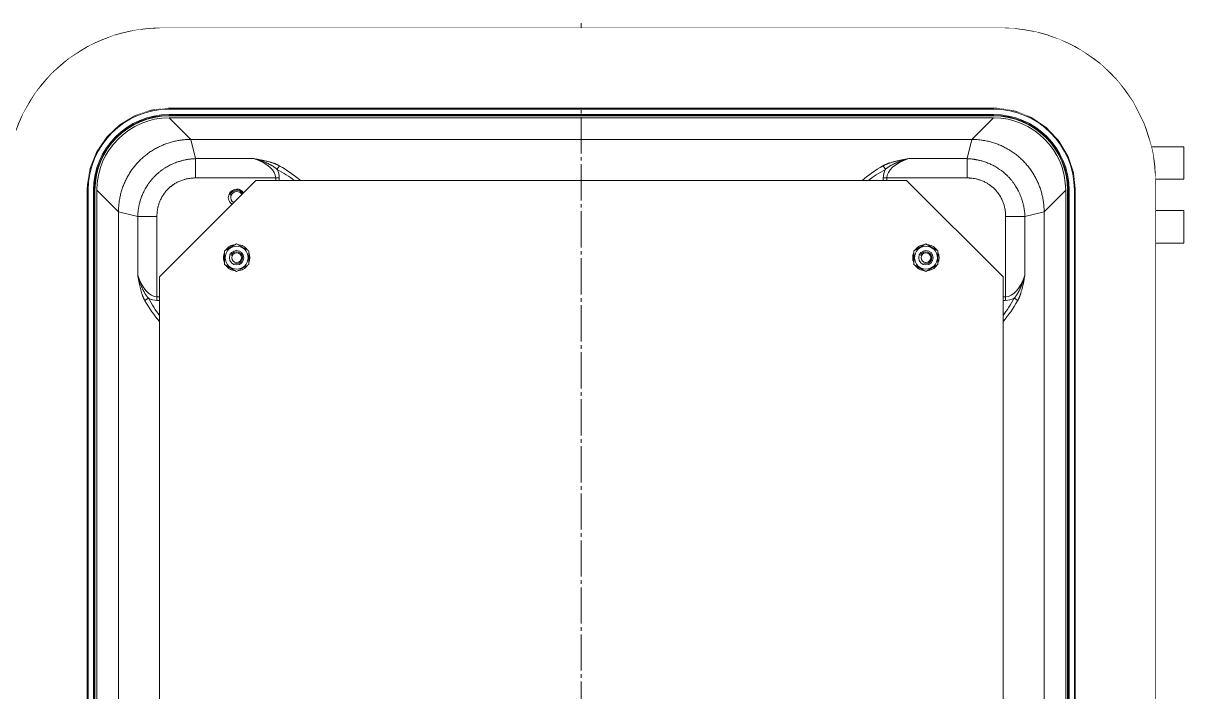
# Model space of a CAD drawing. Header units: millimetres. Extents: x -1133 to 1382, y -1174 to 1187.
# Drawn here: x 900.9 to 1382.4, y 909.4 to 1186.7 of the extents above; entities that cross this region are included whole.
import ezdxf

# ---------------------------------------------------------------- set-up
doc = ezdxf.new("R2010")
doc.units = ezdxf.units.MM
doc.linetypes.add('K5LT_AXLED', pattern=[19.5, 15, -1.5, 1.5, -1.5])
doc.linetypes.add('K5LT_THIN', pattern=[0])

# ---------------------------------------------------------------- blocks, each defined once
blk = doc.blocks.new('WIPEOUTCOLORING2')
blk.add_wipeout([(897.13, 1139.95), (895.9, 1135.45), (900.92, 1149.32)])
blk.add_wipeout([(900.92, 1149.32), (895.9, 1135.45), (906.14, 1157.98)])
blk.add_wipeout([(895.9, 1135.45), (894.35, 1125.45), (906.14, 1157.98)])
blk.add_wipeout([(906.14, 1157.98), (894.35, 1125.45), (912.66, 1165.71)])
blk.add_wipeout([(894.35, 1125.45), (894.19, 1121.95), (912.66, 1165.71)])
blk.add_wipeout([(912.66, 1165.71), (894.19, 1121.95), (920.32, 1172.31)])
blk.add_wipeout([(894.19, 1121.95), (894.18, 1120.72), (920.32, 1172.31)])
blk.add_wipeout([(920.32, 1172.31), (894.18, 1120.72), (928.92, 1177.63)])
blk.add_wipeout([(894.18, 1120.72), (894.18, 1108.95), (928.92, 1177.63)])
blk.add_wipeout([(928.92, 1177.63), (894.18, 1108.95), (938.25, 1181.52)])
blk.add_wipeout([(894.18, 1108.95), (894.18, 1101.45), (938.25, 1181.52)])
blk.add_wipeout([(938.25, 1181.52), (894.18, 1101.45), (948.08, 1183.9)])
blk.add_wipeout([(894.18, 1101.45), (893.4, 1099.44), (948.08, 1183.9)])
blk.add_wipeout([(948.08, 1183.9), (893.4, 1099.44), (958.16, 1184.7)])
blk.add_wipeout([(893.4, 1099.44), (876.43, 1073.45), (958.16, 1184.7)])
blk.add_wipeout([(876.43, 1073.45), (882.43, 1073.45), (958.16, 1184.7)])
blk.add_wipeout([(954.08, 1150.85), (958.16, 1184.7), (947.08, 1148.49)])
blk.add_wipeout([(958.16, 1184.7), (954.08, 1150.85), (1132.43, 1184.7)])
blk.add_wipeout([(954.08, 1150.85), (961.43, 1151.65), (1132.43, 1184.7)])
for points in [[(935.39, 1139.62), (958.16, 1184.7), (931.23, 1133.51)], [(1132.43, 1184.7), (961.43, 1151.65), (1306.7, 1184.7)]]:
    blk.add_wipeout(points)
for points in [[(958.16, 1184.7), (882.43, 1073.45), (931.23, 1133.51)], [(961.43, 1151.65), (1132.43, 1151.65), (1306.7, 1184.7)]]:
    blk.add_wipeout(points)
for points in [[(940.75, 1144.69), (958.16, 1184.7), (935.39, 1139.62)], [(1306.7, 1184.7), (1132.43, 1151.65), (1311.37, 1184.53)], [(882.43, 1073.45), (891.18, 1073.45), (931.23, 1133.51)]]:
    blk.add_wipeout(points)
for points in [[(958.16, 1184.7), (940.75, 1144.69), (947.08, 1148.49)], [(1132.43, 1151.65), (1303.43, 1151.65), (1311.37, 1184.53)], [(931.23, 1133.51), (891.18, 1073.45), (928.49, 1126.65)]]:
    blk.add_wipeout(points)
for points in [[(1311.37, 1184.53), (1303.43, 1151.65), (1321.36, 1183)], [(891.18, 1073.45), (893.19, 1072.67), (928.49, 1126.65)]]:
    blk.add_wipeout(points)
for points in [[(1303.43, 1151.65), (1305.34, 1151.59), (1321.36, 1183)], [(928.49, 1126.65), (893.19, 1072.67), (927.28, 1119.36)]]:
    blk.add_wipeout(points)
for points in [[(1321.36, 1183), (1305.34, 1151.59), (1330.99, 1179.91)], [(893.19, 1072.67), (894.16, 1070.75), (927.28, 1119.36)]]:
    blk.add_wipeout(points)
for points in [[(1305.34, 1151.59), (1312.63, 1150.39), (1330.99, 1179.91)], [(927.28, 1119.36), (894.16, 1070.75), (927.23, 1117.45)]]:
    blk.add_wipeout(points)
for points in [[(1330.99, 1179.91), (1312.63, 1150.39), (1340.01, 1175.34)], [(894.16, 1070.75), (894.18, 1070.45), (927.23, 1117.45)]]:
    blk.add_wipeout(points)
for points in [[(1312.63, 1150.39), (1319.49, 1147.64), (1340.01, 1175.34)], [(927.23, 1117.45), (894.18, 1070.45), (927.23, 846.45)]]:
    blk.add_wipeout(points)
for points in [[(1340.01, 1175.34), (1319.49, 1147.64), (1348.2, 1169.42)], [(894.18, 1070.45), (894.18, 846.45), (927.23, 846.45)]]:
    blk.add_wipeout(points)
blk.add_wipeout([(1319.49, 1147.64), (1325.6, 1143.49), (1348.2, 1169.42)])
blk.add_wipeout([(1348.2, 1169.42), (1325.6, 1143.49), (1355.35, 1162.27)])
blk.add_wipeout([(1325.6, 1143.49), (1330.67, 1138.12), (1355.35, 1162.27)])
blk.add_wipeout([(1355.35, 1162.27), (1330.67, 1138.12), (1361.29, 1154.09)])
blk.add_wipeout([(1330.67, 1138.12), (1334.47, 1131.79), (1361.29, 1154.09)])
blk.add_wipeout([(1361.29, 1154.09), (1334.47, 1131.79), (1365.86, 1145.07)])
blk.add_wipeout([(1334.47, 1131.79), (1336.83, 1124.79), (1365.86, 1145.07)])
blk.add_wipeout([(1365.86, 1145.07), (1336.83, 1124.79), (1368.96, 1135.45)])
blk.add_wipeout([(1336.83, 1124.79), (1337.63, 1117.45), (1368.96, 1135.45)])
blk.add_wipeout([(1368.96, 1135.45), (1337.63, 1117.45), (1369.67, 1132.01)])
blk.add_wipeout([(1337.63, 1117.45), (1337.63, 846.45), (1369.67, 1132.01)])
blk.add_wipeout([(1369.67, 1132.01), (1337.63, 846.45), (1370.67, 1121.95)])
blk.add_wipeout([(1337.63, 846.45), (1337.63, 575.45), (1370.67, 1121.95)])
blk.add_wipeout([(1370.67, 1121.95), (1337.63, 575.45), (1370.68, 1120.72)])
blk.add_wipeout([(1337.63, 575.45), (1337.57, 573.53), (1370.68, 1120.72)])
blk.add_wipeout([(1370.68, 1120.72), (1337.57, 573.53), (1370.68, 1108.95)])
blk.add_wipeout([(1337.57, 573.53), (1358.71, 534.91), (1370.68, 1108.95)])
blk.add_wipeout([(1358.71, 534.91), (1363.93, 543.57), (1370.68, 1108.95)])
blk.add_wipeout([(1370.68, 1108.95), (1363.93, 543.57), (1370.68, 1095.45)])
blk.add_wipeout([(1363.93, 543.57), (1367.72, 552.95), (1370.68, 1095.45)])
blk.add_wipeout([(1370.68, 1095.45), (1367.72, 552.95), (1370.68, 846.45)])
blk = doc.blocks.new('U23')
at = {"color": 7, "linetype": 'K5LT_THIN', "lineweight": 18}
for p, q in [((957.43, 1081.45), (997.43, 1121.45)), ((997.43, 1121.45), (1267.43, 1121.45)), ((1267.43, 1121.45), (1307.43, 1081.45)), ((984.43, 1092.33), (989.43, 1095.22)), ((989.43, 1095.22), (994.43, 1092.33)), ((1270.43, 1092.33), (1275.43, 1095.22)), ((1275.43, 1095.22), (1280.43, 1092.33)), ((984.43, 1086.56), (984.43, 1092.33)), ((994.43, 1092.33), (994.43, 1086.56)), ((1270.43, 1086.56), (1270.43, 1092.33)), ((1280.43, 1092.33), (1280.43, 1086.56)), ((989.43, 1083.67), (984.43, 1086.56)), ((994.43, 1086.56), (989.43, 1083.67)), ((1275.43, 1083.67), (1270.43, 1086.56)), ((1280.43, 1086.56), (1275.43, 1083.67)), ((957.43, 611.45), (957.43, 1081.45)), ((1307.43, 1081.45), (1307.43, 611.45)), ((994.43, 849.33), (999.43, 852.22)), ((994.43, 843.56), (994.43, 849.33)), ((999.43, 852.22), (1004.43, 849.33)), ((1004.43, 849.33), (1004.43, 843.56)), ((1260.43, 849.33), (1265.43, 852.22)), ((1260.43, 843.56), (1260.43, 849.33)), ((1265.43, 852.22), (1270.43, 849.33)), ((1270.43, 849.33), (1270.43, 843.56)), ((999.43, 840.67), (994.43, 843.56)), ((1004.43, 843.56), (999.43, 840.67)), ((1265.43, 840.67), (1260.43, 843.56)), ((1270.43, 843.56), (1265.43, 840.67)), ((997.43, 571.45), (957.43, 611.45)), ((984.43, 606.33), (989.43, 609.22)), ((989.43, 609.22), (994.43, 606.33)), ((1307.43, 611.45), (1267.43, 571.45)), ((1270.43, 606.33), (1275.43, 609.22)), ((1275.43, 609.22), (1280.43, 606.33)), ((984.43, 600.56), (984.43, 606.33)), ((994.43, 606.33), (994.43, 600.56)), ((1270.43, 600.56), (1270.43, 606.33)), ((1280.43, 606.33), (1280.43, 600.56)), ((989.43, 597.67), (984.43, 600.56)), ((994.43, 600.56), (989.43, 597.67)), ((1275.43, 597.67), (1270.43, 600.56)), ((1280.43, 600.56), (1275.43, 597.67)), ((1267.43, 571.45), (997.43, 571.45))]:
    blk.add_line(p, q, dxfattribs=at)
for centre, radius in [((989.43, 1089.45), 4.75), ((1275.43, 1089.45), 4.75), ((989.43, 1089.45), 3), ((989.43, 1089.45), 2), ((1275.43, 1089.45), 3), ((1275.43, 1089.45), 2), ((999.43, 846.45), 4.75), ((999.43, 846.45), 3), ((999.43, 846.45), 2), ((1265.43, 846.45), 4.75), ((1265.43, 846.45), 3), ((1265.43, 846.45), 2), ((989.43, 603.45), 4.75), ((1275.43, 603.45), 4.75), ((989.43, 603.45), 3), ((989.43, 603.45), 2), ((1275.43, 603.45), 3), ((1275.43, 603.45), 2)]:
    blk.add_circle(centre, radius, dxfattribs=at)
for centre, radius, start, end in [((989.43, 1089.45), 5.5, 95.38, 144.62), ((989.43, 1089.45), 5.5, 35.38, 84.62), ((1275.43, 1089.45), 5.5, 95.38, 144.62), ((1275.43, 1089.45), 5.5, 35.38, 84.62), ((989.43, 1089.45), 5.5, 155.38, 180), ((989.43, 1089.45), 5.5, 180, 204.62), ((989.43, 1089.45), 2.46, 250, 160), ((989.43, 1089.45), 5.5, 335.38, 24.62), ((1275.43, 1089.45), 5.5, 155.38, 180), ((1275.43, 1089.45), 5.5, 180, 204.62), ((1275.43, 1089.45), 2.46, 250, 160), ((1275.43, 1089.45), 5.5, 335.38, 24.62), ((989.43, 1089.45), 5.5, 215.38, 264.62), ((989.43, 1089.45), 5.5, 275.38, 324.62), ((1275.43, 1089.45), 5.5, 215.38, 264.62), ((1275.43, 1089.45), 5.5, 275.38, 324.62), ((999.43, 846.45), 5.5, 155.38, 180), ((999.43, 846.45), 5.5, 95.38, 144.62), ((999.43, 846.45), 2.46, 250, 160), ((999.43, 846.45), 5.5, 35.38, 84.62), ((999.43, 846.45), 5.5, 335.38, 24.62), ((1265.43, 846.45), 5.5, 155.38, 180), ((1265.43, 846.45), 5.5, 95.38, 144.62), ((1265.43, 846.45), 2.46, 250, 160), ((1265.43, 846.45), 5.5, 35.38, 84.62), ((1265.43, 846.45), 5.5, 335.38, 24.62), ((999.43, 846.45), 5.5, 180, 204.62), ((999.43, 846.45), 5.5, 215.38, 264.62), ((999.43, 846.45), 5.5, 275.38, 324.62), ((1265.43, 846.45), 5.5, 180, 204.62), ((1265.43, 846.45), 5.5, 215.38, 264.62), ((1265.43, 846.45), 5.5, 275.38, 324.62), ((989.43, 603.45), 5.5, 95.38, 144.62), ((989.43, 603.45), 5.5, 35.38, 84.62), ((1275.43, 603.45), 5.5, 95.38, 144.62), ((1275.43, 603.45), 5.5, 35.38, 84.62), ((989.43, 603.45), 5.5, 155.38, 180), ((989.43, 603.45), 5.5, 180, 204.62), ((989.43, 603.45), 2.46, 250, 160), ((989.43, 603.45), 5.5, 335.38, 24.62), ((1275.43, 603.45), 5.5, 155.38, 180), ((1275.43, 603.45), 5.5, 180, 204.62), ((1275.43, 603.45), 2.46, 250, 160), ((1275.43, 603.45), 5.5, 335.38, 24.62), ((989.43, 603.45), 5.5, 215.38, 264.62), ((989.43, 603.45), 5.5, 275.38, 324.62), ((1275.43, 603.45), 5.5, 215.38, 264.62), ((1275.43, 603.45), 5.5, 275.38, 324.62)]:
    blk.add_arc(centre, radius, start, end, dxfattribs=at)
blk = doc.blocks.new('U22')
at = {"color": 7, "linetype": 'K5LT_THIN', "lineweight": 18}
for p, q in [((1306.7, 1184.7), (958.16, 1184.7)), ((1303.43, 1151.65), (961.43, 1151.65)), ((961.43, 1151.45), (961.43, 1151.65)), ((1303.43, 1151.45), (961.43, 1151.45)), ((961.43, 1151.05), (961.43, 1151.45)), ((1303.43, 1151.05), (961.43, 1151.05)), ((1303.43, 1151.45), (1303.43, 1151.65)), ((1303.43, 1151.05), (1303.43, 1151.45)), ((1303.45, 1147.45), (961.41, 1147.45)), ((970.36, 1138.49), (961.41, 1147.45)), ((1303.43, 1148.85), (961.43, 1148.85)), ((961.43, 1148.45), (961.43, 1148.85)), ((1303.43, 1148.45), (961.43, 1148.45)), ((961.43, 1148.25), (961.43, 1148.45)), ((1303.43, 1148.25), (961.43, 1148.25)), ((1294.49, 1138.49), (1303.45, 1147.45)), ((1303.43, 1148.45), (1303.43, 1148.85)), ((1303.43, 1148.25), (1303.43, 1148.45)), ((1294.49, 1138.49), (970.36, 1138.49)), ((970.36, 1138.49), (972.36, 1130.52)), ((1294.49, 1138.49), (1292.5, 1130.52)), ((1368.96, 1135.45), (1382.43, 1135.45)), ((1382.43, 1135.45), (1382.43, 1121.95)), ((996.62, 1130.52), (972.36, 1130.52)), ((1292.5, 1130.52), (1268.24, 1130.52)), ((1005.62, 1122.52), (972.36, 1122.52)), ((1005.62, 1122.52), (1007.12, 1122.52)), ((1005.62, 1121.45), (1005.62, 1122.52)), ((1007.12, 1121.45), (1007.12, 1122.52)), ((1257.73, 1122.52), (1259.23, 1122.52)), ((1257.73, 1122.52), (1257.73, 1121.45)), ((1292.5, 1122.52), (1259.23, 1122.52)), ((1259.23, 1122.52), (1259.23, 1121.45)), ((927.23, 1117.45), (927.23, 575.45)), ((927.43, 1117.45), (927.23, 1117.45)), ((927.43, 1117.45), (927.43, 575.45)), ((927.83, 1117.45), (927.43, 1117.45)), ((927.83, 1117.45), (927.83, 575.45)), ((930.43, 1117.45), (930.03, 1117.45)), ((930.03, 1117.45), (930.03, 575.45)), ((930.43, 1117.45), (930.43, 575.45)), ((930.63, 1117.45), (930.43, 1117.45)), ((930.63, 1117.45), (930.63, 575.45)), ((931.43, 1117.47), (931.43, 575.43)), ((940.38, 1108.51), (931.43, 1117.47)), ((1324.47, 1108.51), (1333.43, 1117.47)), ((1333.43, 575.43), (1333.43, 1117.47)), ((1334.23, 575.45), (1334.23, 1117.45)), ((1334.23, 1117.45), (1334.43, 1117.45)), ((1334.43, 575.45), (1334.43, 1117.45)), ((1334.43, 1117.45), (1334.83, 1117.45)), ((1334.83, 575.45), (1334.83, 1117.45)), ((1337.03, 575.45), (1337.03, 1117.45)), ((1337.03, 1117.45), (1337.43, 1117.45)), ((1337.43, 575.45), (1337.43, 1117.45)), ((1337.43, 1117.45), (1337.63, 1117.45)), ((1337.63, 575.45), (1337.63, 1117.45)), ((1382.43, 1121.95), (1370.67, 1121.95)), ((1370.68, 572.18), (1370.68, 1120.72)), ((940.38, 1108.51), (940.38, 584.38)), ((940.38, 1108.51), (948.36, 1106.52)), ((1324.47, 1108.51), (1316.5, 1106.52)), ((1324.47, 584.38), (1324.47, 1108.51)), ((1370.68, 1108.95), (1382.43, 1108.95)), ((1382.43, 1108.95), (1382.43, 1095.45)), ((948.36, 1106.52), (948.36, 1082.26)), ((956.36, 1106.52), (956.36, 1073.25)), ((1308.5, 1073.25), (1308.5, 1106.52)), ((1316.5, 1082.26), (1316.5, 1106.52)), ((1382.43, 1095.45), (1370.68, 1095.45)), ((956.36, 1071.75), (956.36, 1073.25)), ((956.36, 1073.25), (957.43, 1073.25)), ((956.36, 1071.75), (957.43, 1071.75)), ((1307.43, 1073.25), (1308.5, 1073.25)), ((1307.43, 1071.75), (1308.5, 1071.75)), ((1308.5, 1073.25), (1308.5, 1071.75))]:
    blk.add_line(p, q, dxfattribs=at)
at = {"color": 30, "linetype": 'K5LT_AXLED', "lineweight": 18, "true_color": 0xff8000}
blk.add_line((1132.43, 1186.7), (1132.43, 506.2), dxfattribs=at)
at = {"color": 7, "linetype": 'K5LT_THIN', "lineweight": 18}
for centre, radius in [((962.43, 1167.95), 5.1), ((962.43, 1167.95), 4.19), ((1047.43, 1167.95), 5.1), ((1047.43, 1167.95), 4.19), ((1132.43, 1167.95), 5.1), ((1132.43, 1167.95), 4.19), ((1217.43, 1167.95), 5.1), ((1217.43, 1167.95), 4.19), ((1302.43, 1167.95), 5.1), ((1302.43, 1167.95), 4.19), ((910.93, 1116.45), 5.1), ((910.93, 1116.45), 4.19), ((1353.93, 1116.45), 5.1), ((1353.93, 1116.45), 4.19), ((910.93, 1026.45), 5.1), ((910.93, 1026.45), 4.19), ((1353.93, 1026.45), 5.1), ((1353.93, 1026.45), 4.19), ((910.93, 936.45), 5.1), ((910.93, 936.45), 4.19), ((1353.93, 936.45), 5.1), ((1353.93, 936.45), 4.19)]:
    blk.add_circle(centre, radius, dxfattribs=at)
for centre, radius, start, end in [((962.43, 1167.95), 5, 250, 160), ((1047.43, 1167.95), 5, 250, 160), ((1132.43, 1167.95), 5, 250, 160), ((1217.43, 1167.95), 5, 250, 160), ((1302.43, 1167.95), 5, 250, 160), ((961.43, 1117.45), 34.2, 90, 180), ((961.43, 1117.45), 34, 90, 180), ((961.43, 1117.45), 33.6, 90, 180), ((1303.43, 1117.45), 34.2, 0, 90), ((1303.43, 1117.45), 34, 0, 90), ((1303.43, 1117.45), 33.6, 0, 90), ((961.43, 1117.45), 31.4, 90, 180), ((961.43, 1117.45), 31, 90, 180), ((961.43, 1117.45), 30.8, 90, 180), ((1303.43, 1117.45), 31.4, 0, 90), ((1303.43, 1117.45), 31, 0, 90), ((1303.43, 1117.45), 30.8, 0, 90), ((910.93, 1116.45), 5, 250, 160), ((902.43, 1115.45), 6.5, 338.4056, 35.0141), ((989.43, 1114.45), 3.46, 90, 236.7968), ((989.43, 1114.45), 3, 31.367, 160), ((989.43, 1114.45), 3.46, 33.2032, 90), ((1353.93, 1116.45), 5, 250, 160), ((1362.43, 1115.45), 6.5, 144.9859, 201.5944), ((989.43, 1114.45), 2.46, 90, 241.7137), ((989.43, 1114.45), 2.46, 28.2863, 90), ((910.93, 1026.45), 5, 250, 160), ((1353.93, 1026.45), 5, 250, 160), ((910.93, 936.45), 5, 250, 160), ((1353.93, 936.45), 5, 250, 160)]:
    blk.add_arc(centre, radius, start, end, dxfattribs=at)
for centre, major_axis, ratio, start_param, end_param in [((958.2, 1120.68), (-45.29, 45.29), 0.999315, 5.49813, 7.068241), ((1306.66, 1120.68), (45.29, 45.29), 0.999315, 5.49813, 7.068241), ((961.45, 1117.43), (-21.24, 21.24), 0.998783, 5.498396, 7.067974), ((1303.41, 1117.43), (21.24, 21.24), 0.998783, 5.498396, 7.067974), ((983.11, 1122.52), (-22.52, 0), 0.444116, 3.141593, 4.068888), ((961.93, 1098.52), (-65.82, 0), 0.607737, 3.752034, 3.952462), ((1302.93, 1098.52), (-65.82, 0), 0.607737, -0.81087, -0.610442), ((1281.75, 1122.52), (-22.52, 0), 0.444116, 5.35589, 6.283185), ((984.61, 1122.52), (-22.52, 0), 0.57735, 3.141593, 3.417838), ((960.93, 1098.52), (-65.82, 0), 0.57735, 3.78935, 3.952462), ((1303.93, 1098.52), (-65.82, 0), 0.57735, -0.81087, -0.647757), ((1280.25, 1122.52), (-22.52, 0), 0.57735, 6.00694, 6.283185), ((956.36, 1095.77), (0, -22.52), 0.444116, 5.35589, 6.283185), ((1308.5, 1095.77), (0, 22.52), 0.444116, 3.141593, 4.068888), ((980.36, 1116.94), (0, -65.82), 0.607737, -0.81087, -0.610442), ((956.36, 1094.27), (0, -22.52), 0.57735, 6.00694, 6.283185), ((980.36, 1117.94), (0, -65.82), 0.57735, -0.81087, -0.647757), ((1284.5, 1117.94), (0, 65.82), 0.57735, 3.78935, 3.952462), ((1284.5, 1116.94), (0, 65.82), 0.607737, 3.752034, 3.952462), ((1308.5, 1094.27), (0, 22.52), 0.57735, 3.141593, 3.417838)]:
    blk.add_ellipse(centre, major_axis=major_axis, ratio=ratio, start_param=start_param, end_param=end_param, dxfattribs=at)
for points, knots in [([(970.36, 1138.49), (969.77, 1138.49), (968.57, 1138.46), (967.24, 1138.33), (966.51, 1138.24), (965.77, 1138.14), (964.55, 1137.94), (962.75, 1137.52), (960.96, 1136.99), (959.19, 1136.34), (957.45, 1135.58), (955.76, 1134.7), (954.11, 1133.71), (952.53, 1132.62), (951.02, 1131.42), (949.58, 1130.12), (948.23, 1128.74), (946.97, 1127.27), (945.81, 1125.72), (944.75, 1124.1), (943.8, 1122.43), (942.97, 1120.71), (942.25, 1118.95), (941.64, 1117.15), (941.16, 1115.34), (940.79, 1113.52), (940.54, 1111.69), (940.41, 1110.02), (940.38, 1108.96), (940.38, 1108.51)], [0, 0, 0, 0, 1.145548, 2.297031, 2.5452, 2.551726, 3.721335, 4.901343, 6.092138, 7.292593, 8.501004, 9.716743, 10.938775, 12.165361, 13.395351, 14.628032, 15.861645, 17.094492, 18.326335, 19.555426, 20.779998, 21.999501, 23.212678, 24.417782, 25.613986, 26.800554, 27.975764, 29.138763, 30, 30, 30, 30]), ([(1324.47, 1108.51), (1324.47, 1109.11), (1324.44, 1110.31), (1324.27, 1112.12), (1323.99, 1113.92), (1323.6, 1115.73), (1323.1, 1117.53), (1322.47, 1119.3), (1321.74, 1121.04), (1320.88, 1122.75), (1319.92, 1124.41), (1318.85, 1126), (1317.67, 1127.53), (1316.4, 1128.99), (1315.03, 1130.36), (1313.58, 1131.64), (1312.05, 1132.82), (1310.45, 1133.9), (1308.79, 1134.87), (1307.07, 1135.73), (1305.32, 1136.48), (1303.53, 1137.11), (1301.72, 1137.62), (1300.03, 1137.99), (1298.54, 1138.22), (1297.26, 1138.37), (1295.93, 1138.47), (1295.01, 1138.49), (1294.49, 1138.49)], [0, 0, 0, 0, 1.107349, 2.220434, 3.347753, 4.485887, 5.635013, 6.79342, 7.959603, 9.133578, 10.313632, 11.498111, 12.686698, 13.877914, 15.070068, 16.262304, 17.453608, 18.642283, 19.82698, 21.007234, 22.181379, 23.347687, 24.506238, 25.655428, 26.539604, 27.294098, 28.048603, 29, 29, 29, 29]), ([(972.36, 1130.52), (972.07, 1130.51), (971.56, 1130.48), (970.89, 1130.43), (970.33, 1130.37), (969.85, 1130.31), (969.39, 1130.24), (968.9, 1130.17), (968.35, 1130.07), (967.7, 1129.94), (967.01, 1129.77), (966.33, 1129.6), (965.65, 1129.4), (964.89, 1129.15), (963.98, 1128.82), (962.95, 1128.4), (961.93, 1127.93), (961, 1127.44), (960.13, 1126.94), (959.24, 1126.38), (958.31, 1125.72), (957.33, 1124.97), (956.33, 1124.11), (955.34, 1123.15), (954.4, 1122.14), (953.58, 1121.14), (952.88, 1120.19), (952.28, 1119.29), (951.73, 1118.4), (951.27, 1117.55), (950.87, 1116.77), (950.52, 1116.01), (950.17, 1115.2), (949.84, 1114.32), (949.55, 1113.45), (949.31, 1112.65), (949.11, 1111.92), (948.96, 1111.27), (948.84, 1110.7), (948.75, 1110.19), (948.66, 1109.7), (948.59, 1109.2), (948.52, 1108.67), (948.46, 1108.08), (948.41, 1107.5), (948.37, 1106.94), (948.36, 1106.64), (948.36, 1106.52)], [0, 0, 0, 0, 0.992755, 1.855912, 2.565096, 3.195688, 3.796575, 4.392134, 5.104482, 5.999222, 6.923258, 7.852253, 8.709695, 9.650184, 10.93539, 12.435484, 13.964082, 15.237386, 16.484338, 17.815927, 19.262848, 20.8594, 22.541005, 24.328638, 26.136647, 27.831357, 29.286672, 30.642116, 31.995504, 33.307934, 34.35415, 35.351621, 36.538947, 37.762482, 38.979079, 40.049497, 41.021048, 41.893732, 42.616901, 43.296887, 43.922637, 44.537336, 45.2256, 45.998481, 46.855979, 47.523152, 48, 48, 48, 48]), ([(972.36, 1122.52), (972.36, 1122.92), (972.36, 1123.67), (972.35, 1124.72), (972.35, 1125.67), (972.35, 1126.57), (972.35, 1127.45), (972.35, 1128.28), (972.35, 1129.04), (972.36, 1129.69), (972.36, 1130.17), (972.36, 1130.42), (972.36, 1130.52)], [0, 0, 0, 0, 1.690375, 3.164403, 4.479682, 5.82874, 7.216926, 8.585422, 9.957766, 11.307462, 12.321446, 13, 13, 13, 13]), ([(1007.27, 1127.51), (1007.22, 1127.54), (1007.12, 1127.6), (1006.96, 1127.69), (1006.83, 1127.76), (1006.7, 1127.82), (1006.56, 1127.89), (1006.39, 1127.97), (1006.19, 1128.07), (1005.99, 1128.15), (1005.81, 1128.23), (1005.63, 1128.3), (1005.45, 1128.37), (1005.26, 1128.45), (1005.02, 1128.54), (1004.72, 1128.65), (1004.3, 1128.78), (1003.81, 1128.94), (1003.27, 1129.1), (1002.72, 1129.25), (1002.17, 1129.39), (1001.6, 1129.53), (1001.02, 1129.66), (1000.4, 1129.8), (999.73, 1129.94), (999.04, 1130.08), (998.37, 1130.21), (997.56, 1130.35), (996.99, 1130.45), (996.62, 1130.52)], [0, 0, 0, 0, 0.507646, 0.95739, 1.349234, 1.683177, 2.042794, 2.605528, 3.229514, 3.878302, 4.374449, 4.896072, 5.430055, 5.976398, 6.574963, 7.471501, 8.640837, 10.129923, 11.64618, 13.216876, 14.74812, 16.312621, 17.908289, 19.555339, 21.473021, 23.415326, 25.285113, 27.000022, 30, 30, 30, 30]), ([(1006.27, 1126.06), (1006.18, 1126.14), (1006.02, 1126.28), (1005.79, 1126.47), (1005.59, 1126.63), (1005.41, 1126.76), (1005.24, 1126.88), (1005.07, 1127), (1004.89, 1127.12), (1004.67, 1127.27), (1004.37, 1127.46), (1004, 1127.68), (1003.58, 1127.91), (1003.18, 1128.12), (1002.82, 1128.3), (1002.47, 1128.47), (1002.12, 1128.63), (1001.74, 1128.8), (1001.32, 1128.97), (1000.88, 1129.15), (1000.43, 1129.32), (999.96, 1129.49), (999.49, 1129.66), (998.98, 1129.83), (998.4, 1130.01), (997.79, 1130.19), (997.18, 1130.37), (996.8, 1130.47), (996.62, 1130.52)], [0, 0, 0, 0, 0.936873, 1.760404, 2.458434, 3.098555, 3.69525, 4.233377, 4.834836, 5.539191, 6.499109, 7.750048, 9.110277, 10.413939, 11.443309, 12.439412, 13.483118, 14.60629, 15.808926, 17.096691, 18.400554, 19.720516, 21.024348, 22.435749, 23.954719, 25.847496, 27.529256, 29, 29, 29, 29]), ([(1006.27, 1126.06), (1006.31, 1126.17), (1006.41, 1126.37), (1006.56, 1126.64), (1006.71, 1126.88), (1006.87, 1127.09), (1007.05, 1127.31), (1007.19, 1127.45), (1007.27, 1127.51)], [0, 0, 0, 0, 1.700982, 3.181791, 4.489469, 5.821236, 7.155995, 9, 9, 9, 9]), ([(1257.59, 1127.51), (1257.63, 1127.54), (1257.74, 1127.6), (1257.9, 1127.69), (1258.03, 1127.76), (1258.15, 1127.82), (1258.29, 1127.89), (1258.46, 1127.97), (1258.67, 1128.07), (1258.86, 1128.15), (1259.05, 1128.23), (1259.22, 1128.3), (1259.41, 1128.37), (1259.6, 1128.45), (1259.83, 1128.54), (1260.14, 1128.65), (1260.55, 1128.78), (1261.04, 1128.94), (1261.58, 1129.1), (1262.13, 1129.25), (1262.69, 1129.39), (1263.25, 1129.53), (1263.83, 1129.66), (1264.45, 1129.8), (1265.12, 1129.94), (1265.82, 1130.08), (1266.49, 1130.21), (1267.29, 1130.35), (1267.87, 1130.45), (1268.24, 1130.52)], [0, 0, 0, 0, 0.507646, 0.95739, 1.349234, 1.683177, 2.042794, 2.605528, 3.229514, 3.878302, 4.374449, 4.896072, 5.430055, 5.976398, 6.574963, 7.471501, 8.640837, 10.129923, 11.64618, 13.216876, 14.74812, 16.312621, 17.908289, 19.555339, 21.473021, 23.415326, 25.285112, 27.000022, 30, 30, 30, 30]), ([(1257.59, 1127.51), (1257.66, 1127.45), (1257.79, 1127.32), (1257.98, 1127.11), (1258.14, 1126.89), (1258.29, 1126.67), (1258.44, 1126.39), (1258.54, 1126.18), (1258.59, 1126.06)], [0, 0, 0, 0, 1.66189, 3.111113, 4.403293, 5.729466, 7.069371, 9, 9, 9, 9]), ([(1258.59, 1126.06), (1258.67, 1126.14), (1258.84, 1126.28), (1259.07, 1126.47), (1259.27, 1126.63), (1259.45, 1126.76), (1259.62, 1126.88), (1259.78, 1127), (1259.96, 1127.12), (1260.19, 1127.27), (1260.49, 1127.46), (1260.86, 1127.68), (1261.27, 1127.91), (1261.67, 1128.12), (1262.04, 1128.3), (1262.38, 1128.47), (1262.74, 1128.63), (1263.12, 1128.8), (1263.54, 1128.97), (1263.97, 1129.15), (1264.43, 1129.32), (1264.89, 1129.49), (1265.37, 1129.66), (1265.87, 1129.83), (1266.45, 1130.01), (1267.07, 1130.19), (1267.68, 1130.37), (1268.06, 1130.47), (1268.24, 1130.52)], [0, 0, 0, 0, 0.936873, 1.760404, 2.458434, 3.098555, 3.69525, 4.233377, 4.834836, 5.539191, 6.499109, 7.750048, 9.110277, 10.413939, 11.443309, 12.439412, 13.483118, 14.60629, 15.808926, 17.096691, 18.400554, 19.720516, 21.024348, 22.435749, 23.954719, 25.847496, 27.529256, 29, 29, 29, 29]), ([(1316.5, 1106.52), (1316.49, 1106.8), (1316.46, 1107.31), (1316.41, 1107.98), (1316.35, 1108.54), (1316.29, 1109.03), (1316.22, 1109.49), (1316.15, 1109.97), (1316.05, 1110.53), (1315.92, 1111.17), (1315.76, 1111.86), (1315.58, 1112.54), (1315.38, 1113.22), (1315.14, 1113.98), (1314.8, 1114.9), (1314.38, 1115.93), (1313.9, 1116.95), (1313.41, 1117.88), (1312.91, 1118.76), (1312.35, 1119.64), (1311.7, 1120.58), (1310.95, 1121.55), (1310.09, 1122.55), (1309.13, 1123.54), (1308.1, 1124.49), (1307.06, 1125.34), (1306.09, 1126.05), (1305.22, 1126.63), (1304.42, 1127.12), (1303.62, 1127.56), (1302.83, 1127.97), (1302.02, 1128.35), (1301.18, 1128.7), (1300.32, 1129.03), (1299.47, 1129.32), (1298.69, 1129.55), (1297.99, 1129.74), (1297.38, 1129.88), (1296.85, 1130), (1296.35, 1130.1), (1295.87, 1130.18), (1295.38, 1130.26), (1294.84, 1130.33), (1294.25, 1130.4), (1293.64, 1130.45), (1293.02, 1130.5), (1292.66, 1130.52), (1292.5, 1130.52)], [0, 0, 0, 0, 0.992444, 1.855331, 2.564201, 3.194519, 3.795185, 4.390662, 5.103019, 5.997345, 6.920977, 7.849559, 8.70701, 9.647409, 10.934571, 12.440241, 13.974004, 15.250301, 16.497456, 17.830213, 19.278452, 20.873405, 22.554853, 24.324606, 26.166006, 27.915048, 29.487056, 30.742226, 31.924856, 33.122035, 34.2283, 35.358549, 36.53669, 37.743903, 38.91947, 39.96906, 40.901054, 41.715453, 42.396694, 43.047931, 43.664463, 44.276295, 44.971998, 45.756275, 46.629125, 47.377033, 48, 48, 48, 48]), ([(1292.5, 1130.52), (1292.5, 1130.28), (1292.5, 1129.79), (1292.5, 1129.01), (1292.5, 1128.23), (1292.5, 1127.42), (1292.5, 1126.54), (1292.5, 1125.62), (1292.5, 1124.68), (1292.5, 1123.64), (1292.5, 1122.92), (1292.5, 1122.52)], [0, 0, 0, 0, 1.558098, 2.916927, 4.130014, 5.374908, 6.656904, 7.921603, 9.190783, 10.439877, 12, 12, 12, 12]), ([(972.36, 1122.52), (972.28, 1122.52), (972.21, 1122.52), (972.01, 1122.52), (971.89, 1122.51), (971.66, 1122.5), (971.55, 1122.5), (971.33, 1122.49), (971.22, 1122.48), (970.88, 1122.46), (970.66, 1122.44), (970.11, 1122.38), (969.79, 1122.33), (969.14, 1122.22), (968.81, 1122.16), (968.3, 1122.04), (968.11, 1121.99), (967.72, 1121.88), (967.53, 1121.83), (967.09, 1121.69), (966.84, 1121.61), (966.35, 1121.43), (966.1, 1121.33), (965.62, 1121.13), (965.38, 1121.02), (964.91, 1120.79), (964.67, 1120.67), (964.21, 1120.42), (963.99, 1120.29), (963.66, 1120.09), (963.55, 1120.02), (963.33, 1119.87), (963.22, 1119.8), (963.01, 1119.65), (962.9, 1119.58), (962.7, 1119.43), (962.6, 1119.36), (962.39, 1119.2), (962.29, 1119.12), (962.08, 1118.95), (961.98, 1118.87), (961.78, 1118.7), (961.69, 1118.62), (961.5, 1118.45), (961.41, 1118.37), (961.22, 1118.19), (961.13, 1118.1), (960.94, 1117.92), (960.84, 1117.82), (960.66, 1117.63), (960.57, 1117.53), (960.39, 1117.34), (960.3, 1117.24), (960.13, 1117.05), (960.05, 1116.95), (959.89, 1116.76), (959.81, 1116.66), (959.66, 1116.46), (959.58, 1116.36), (959.43, 1116.16), (959.36, 1116.06), (959.14, 1115.76), (959.01, 1115.56), (958.8, 1115.23), (958.73, 1115.11), (958.58, 1114.87), (958.51, 1114.75), (958.31, 1114.39), (958.18, 1114.15), (957.94, 1113.67), (957.83, 1113.44), (957.62, 1112.97), (957.53, 1112.73), (957.35, 1112.26), (957.26, 1112.02), (957.11, 1111.55), (957.04, 1111.31), (956.92, 1110.91), (956.88, 1110.75), (956.8, 1110.42), (956.76, 1110.26), (956.66, 1109.77), (956.6, 1109.44), (956.5, 1108.78), (956.46, 1108.45), (956.41, 1107.94), (956.4, 1107.77), (956.38, 1107.42), (956.37, 1107.24), (956.36, 1106.89), (956.36, 1106.72), (956.36, 1106.53), (956.36, 1106.53), (956.36, 1106.52)], [4.208191, 4.208191, 4.208191, 4.208191, 4.348862, 4.348862, 4.580985, 4.580985, 4.805789, 4.805789, 5.036597, 5.036597, 5.507198, 5.507198, 6.188912, 6.188912, 6.874418, 6.874418, 7.287968, 7.287968, 7.705774, 7.705774, 8.249253, 8.249253, 8.805206, 8.805206, 9.348661, 9.348661, 9.90433, 9.90433, 10.440564, 10.440564, 10.715239, 10.715239, 10.994669, 10.994669, 11.257841, 11.257841, 11.525765, 11.525765, 11.798981, 11.798981, 12.077957, 12.077957, 12.339277, 12.339277, 12.606425, 12.606425, 12.879887, 12.879887, 13.160476, 13.160476, 13.440076, 13.440076, 13.713287, 13.713287, 13.980541, 13.980541, 14.242368, 14.242368, 14.508328, 14.508328, 14.769403, 14.769403, 15.278439, 15.278439, 15.576641, 15.576641, 15.869744, 15.869744, 16.441525, 16.441525, 16.98372, 16.98372, 17.515852, 17.515852, 18.041164, 18.041164, 18.557536, 18.557536, 18.908644, 18.908644, 19.256571, 19.256571, 19.957967, 19.957967, 20.643328, 20.643328, 21.009162, 21.009162, 21.366533, 21.366533, 21.711742, 21.711742, 21.726052, 21.726052, 21.726052, 21.726052]), ([(1308.5, 1106.52), (1308.5, 1106.59), (1308.5, 1106.67), (1308.5, 1106.86), (1308.49, 1106.98), (1308.49, 1107.22), (1308.48, 1107.33), (1308.47, 1107.55), (1308.46, 1107.66), (1308.44, 1108), (1308.42, 1108.22), (1308.36, 1108.76), (1308.31, 1109.09), (1308.2, 1109.74), (1308.14, 1110.06), (1308.02, 1110.58), (1307.97, 1110.77), (1307.87, 1111.15), (1307.81, 1111.35), (1307.67, 1111.79), (1307.59, 1112.03), (1307.41, 1112.53), (1307.31, 1112.78), (1307.11, 1113.26), (1307, 1113.49), (1306.77, 1113.97), (1306.65, 1114.2), (1306.4, 1114.66), (1306.27, 1114.88), (1306.07, 1115.21), (1306, 1115.32), (1305.85, 1115.55), (1305.78, 1115.66), (1305.63, 1115.87), (1305.56, 1115.97), (1305.41, 1116.18), (1305.34, 1116.28), (1305.18, 1116.48), (1305.1, 1116.59), (1304.94, 1116.79), (1304.85, 1116.89), (1304.68, 1117.09), (1304.6, 1117.19), (1304.44, 1117.37), (1304.35, 1117.47), (1304.17, 1117.66), (1304.08, 1117.75), (1303.9, 1117.94), (1303.8, 1118.03), (1303.61, 1118.22), (1303.51, 1118.31), (1303.32, 1118.49), (1303.22, 1118.57), (1303.03, 1118.74), (1302.93, 1118.82), (1302.74, 1118.98), (1302.64, 1119.06), (1302.44, 1119.22), (1302.34, 1119.3), (1302.14, 1119.45), (1302.04, 1119.52), (1301.74, 1119.73), (1301.54, 1119.87), (1301.21, 1120.07), (1301.09, 1120.15), (1300.85, 1120.29), (1300.73, 1120.37), (1300.37, 1120.57), (1300.13, 1120.7), (1299.65, 1120.93), (1299.42, 1121.05), (1298.95, 1121.25), (1298.71, 1121.35), (1298.24, 1121.53), (1298, 1121.61), (1297.53, 1121.77), (1297.29, 1121.84), (1296.89, 1121.95), (1296.73, 1121.99), (1296.4, 1122.07), (1296.24, 1122.11), (1295.75, 1122.22), (1295.42, 1122.28), (1294.76, 1122.38), (1294.43, 1122.42), (1293.92, 1122.46), (1293.75, 1122.47), (1293.4, 1122.5), (1293.23, 1122.5), (1292.87, 1122.52), (1292.7, 1122.52), (1292.51, 1122.52), (1292.51, 1122.52), (1292.5, 1122.52)], [4.208191, 4.208191, 4.208191, 4.208191, 4.348862, 4.348862, 4.580985, 4.580985, 4.805789, 4.805789, 5.036597, 5.036597, 5.507198, 5.507198, 6.188912, 6.188912, 6.874418, 6.874418, 7.287968, 7.287968, 7.705774, 7.705774, 8.249253, 8.249253, 8.805206, 8.805206, 9.348661, 9.348661, 9.90433, 9.90433, 10.440564, 10.440564, 10.715239, 10.715239, 10.994669, 10.994669, 11.257841, 11.257841, 11.525765, 11.525765, 11.798981, 11.798981, 12.077957, 12.077957, 12.339277, 12.339277, 12.606425, 12.606425, 12.879887, 12.879887, 13.160476, 13.160476, 13.440076, 13.440076, 13.713287, 13.713287, 13.980541, 13.980541, 14.242368, 14.242368, 14.508328, 14.508328, 14.769403, 14.769403, 15.278439, 15.278439, 15.576641, 15.576641, 15.869744, 15.869744, 16.441525, 16.441525, 16.98372, 16.98372, 17.515852, 17.515852, 18.041164, 18.041164, 18.557536, 18.557536, 18.908644, 18.908644, 19.256571, 19.256571, 19.957967, 19.957967, 20.643328, 20.643328, 21.009162, 21.009162, 21.366533, 21.366533, 21.711742, 21.711742, 21.726052, 21.726052, 21.726052, 21.726052]), ([(948.36, 1106.52), (948.6, 1106.52), (949.09, 1106.52), (949.86, 1106.52), (950.64, 1106.52), (951.46, 1106.52), (952.33, 1106.52), (953.25, 1106.52), (954.2, 1106.52), (955.23, 1106.52), (955.96, 1106.52), (956.36, 1106.52)], [0, 0, 0, 0, 1.558098, 2.916927, 4.130014, 5.374908, 6.656904, 7.921603, 9.190783, 10.439877, 12, 12, 12, 12]), ([(1308.5, 1106.52), (1308.9, 1106.52), (1309.65, 1106.52), (1310.7, 1106.52), (1311.65, 1106.52), (1312.55, 1106.52), (1313.43, 1106.52), (1314.26, 1106.52), (1315.03, 1106.52), (1315.67, 1106.52), (1316.15, 1106.52), (1316.4, 1106.52), (1316.5, 1106.52)], [0, 0, 0, 0, 1.690375, 3.164403, 4.479682, 5.82874, 7.216926, 8.585422, 9.957766, 11.307462, 12.321446, 13, 13, 13, 13]), ([(952.81, 1072.6), (952.73, 1072.69), (952.59, 1072.86), (952.41, 1073.08), (952.25, 1073.29), (952.12, 1073.47), (951.99, 1073.64), (951.88, 1073.8), (951.76, 1073.97), (951.64, 1074.16), (951.5, 1074.37), (951.33, 1074.66), (951.12, 1075.01), (950.89, 1075.43), (950.68, 1075.83), (950.5, 1076.21), (950.34, 1076.56), (950.17, 1076.93), (949.99, 1077.33), (949.82, 1077.77), (949.63, 1078.23), (949.46, 1078.71), (949.29, 1079.18), (949.12, 1079.67), (948.94, 1080.23), (948.75, 1080.86), (948.55, 1081.55), (948.42, 1082.02), (948.36, 1082.26)], [0, 0, 0, 0, 0.931457, 1.750232, 2.445045, 3.094715, 3.700371, 4.247574, 4.826871, 5.411649, 6.130156, 6.93083, 8.183964, 9.539653, 10.842115, 11.867897, 12.906479, 13.995839, 15.167806, 16.427538, 17.775036, 19.138767, 20.487498, 21.821229, 23.271516, 25.1112, 27.054203, 29, 29, 29, 29]), ([(951.36, 1071.6), (951.33, 1071.65), (951.28, 1071.76), (951.19, 1071.92), (951.12, 1072.05), (951.06, 1072.17), (950.99, 1072.31), (950.9, 1072.48), (950.81, 1072.69), (950.72, 1072.88), (950.64, 1073.07), (950.57, 1073.24), (950.5, 1073.43), (950.42, 1073.64), (950.32, 1073.91), (950.21, 1074.23), (950.06, 1074.65), (949.91, 1075.14), (949.76, 1075.68), (949.61, 1076.23), (949.47, 1076.78), (949.33, 1077.34), (949.2, 1077.92), (949.06, 1078.54), (948.92, 1079.21), (948.79, 1079.9), (948.66, 1080.58), (948.54, 1081.2), (948.45, 1081.75), (948.39, 1082.1), (948.36, 1082.26)], [0, 0, 0, 0, 0.524503, 0.989182, 1.394037, 1.739068, 2.110632, 2.693388, 3.339389, 4.011012, 4.523596, 5.062569, 5.614325, 6.257556, 6.954781, 7.95838, 9.164892, 10.699198, 12.260548, 13.875606, 15.448329, 17.055081, 18.69397, 20.388797, 22.375086, 24.386009, 26.322108, 28.088845, 29.632536, 31, 31, 31, 31]), ([(1312.04, 1072.6), (1312.12, 1072.69), (1312.26, 1072.86), (1312.45, 1073.08), (1312.6, 1073.29), (1312.74, 1073.47), (1312.86, 1073.64), (1312.98, 1073.8), (1313.09, 1073.97), (1313.22, 1074.16), (1313.35, 1074.37), (1313.53, 1074.66), (1313.73, 1075.01), (1313.96, 1075.43), (1314.17, 1075.83), (1314.35, 1076.21), (1314.52, 1076.56), (1314.69, 1076.93), (1314.86, 1077.33), (1315.04, 1077.77), (1315.22, 1078.23), (1315.4, 1078.71), (1315.57, 1079.18), (1315.74, 1079.67), (1315.91, 1080.23), (1316.11, 1080.86), (1316.31, 1081.55), (1316.44, 1082.02), (1316.5, 1082.26)], [0, 0, 0, 0, 0.931457, 1.750232, 2.445045, 3.094715, 3.700371, 4.247574, 4.826871, 5.411649, 6.130156, 6.93083, 8.183964, 9.539653, 10.842115, 11.867897, 12.906479, 13.995839, 15.167806, 16.427538, 17.775036, 19.138767, 20.487498, 21.821229, 23.271516, 25.111199, 27.054203, 29, 29, 29, 29]), ([(1313.49, 1071.6), (1313.52, 1071.65), (1313.58, 1071.76), (1313.67, 1071.92), (1313.74, 1072.05), (1313.8, 1072.17), (1313.87, 1072.31), (1313.95, 1072.48), (1314.05, 1072.69), (1314.13, 1072.88), (1314.21, 1073.07), (1314.28, 1073.24), (1314.36, 1073.43), (1314.44, 1073.64), (1314.54, 1073.91), (1314.65, 1074.23), (1314.79, 1074.65), (1314.94, 1075.14), (1315.1, 1075.68), (1315.25, 1076.23), (1315.39, 1076.78), (1315.53, 1077.34), (1315.66, 1077.92), (1315.79, 1078.54), (1315.93, 1079.21), (1316.07, 1079.9), (1316.2, 1080.58), (1316.31, 1081.2), (1316.41, 1081.75), (1316.47, 1082.1), (1316.5, 1082.26)], [0, 0, 0, 0, 0.524503, 0.989182, 1.394037, 1.739068, 2.110632, 2.693388, 3.339389, 4.011012, 4.523596, 5.062569, 5.614325, 6.257556, 6.954781, 7.95838, 9.164892, 10.699198, 12.260548, 13.875606, 15.448329, 17.055081, 18.69397, 20.388797, 22.375086, 24.386009, 26.322108, 28.088845, 29.632536, 31, 31, 31, 31]), ([(951.36, 1071.6), (951.42, 1071.68), (951.55, 1071.81), (951.77, 1072), (951.98, 1072.16), (952.21, 1072.31), (952.49, 1072.46), (952.69, 1072.56), (952.81, 1072.6)], [0, 0, 0, 0, 1.66189, 3.111113, 4.403293, 5.729466, 7.069371, 9, 9, 9, 9]), ([(1312.04, 1072.6), (1312.15, 1072.56), (1312.35, 1072.47), (1312.62, 1072.32), (1312.86, 1072.17), (1313.07, 1072.01), (1313.29, 1071.82), (1313.43, 1071.68), (1313.49, 1071.6)], [0, 0, 0, 0, 1.700982, 3.181792, 4.48947, 5.821236, 7.155996, 9, 9, 9, 9])]:
    blk.add_open_spline(points, degree=3, knots=knots, dxfattribs=at)
blk.add_blockref('WIPEOUTCOLORING2', (0, 0))
blk.add_blockref('U23', (0, 0))
blk = doc.blocks.new('U20')
blk.add_blockref('U22', (0, 0))

msp = doc.modelspace()

# ---------------------------------------------------------------- block references
msp.add_blockref('U20', (0, 0))

doc.saveas('drawing.dxf')
